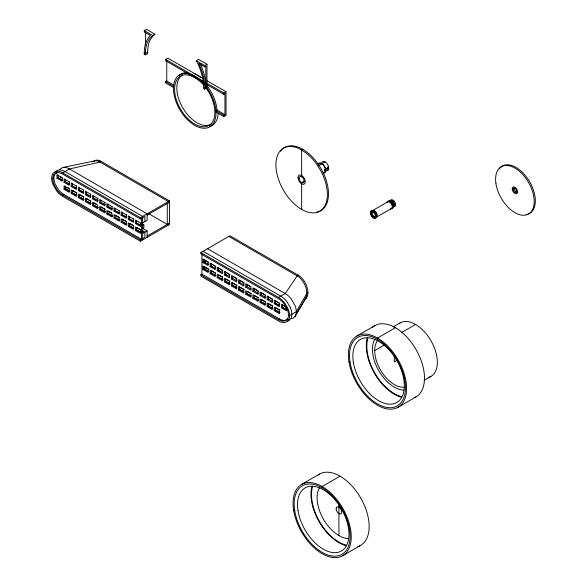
<?xml version="1.0" encoding="UTF-8"?>
<svg xmlns="http://www.w3.org/2000/svg" width="587" height="587" viewBox="0 0 587 587"><rect width="100%" height="100%" fill="white"/><g stroke="black" fill="none" stroke-linecap="round" stroke-linejoin="round"><path stroke-width="0.88" d="M58.062 178.074L58.062 174.963M58.458 175.77L58.553 175.234M393.187 207.299C396.306 205.905 393.532 200.915 391.133 200.086L389.533 200.967M294.813 316.738L305.908 297.91L294.813 316.738L293.052 318.154L291.372 318.653M200.842 252.579L278.509 297.418L285.223 293.544L297.161 275.89L298.284 275.237L229.935 235.783L200.842 252.579L200.842 253.87L278.509 298.71A15.145 8.746 60 0 1 283.484 302.987L287.439 309.701A11.901 6.868 60 0 1 287.432 319.042L285.994 320.399L284.042 321.074A15.064 8.695 60 0 1 278.509 319.636L200.842 274.804L200.842 276.117L278.509 320.957A16.619 9.597 60 0 0 284.666 322.542M318.756 163.971A5.144 2.972 60 0 1 322.49 164.345A5.144 2.972 60 0 1 325.345 169.291L324.295 170.802L325.345 170.934A5.144 2.972 60 0 1 323.173 172.739M288.437 320.128L286.838 321.757L284.658 322.527M53.821 174.823L55.259 173.385L57.768 172.673A15.145 8.746 60 0 1 62.75 174.148L140.41 218.98L144.886 216.398L144.886 221.57M59.867 169.32L62.721 167.515L94.632 160.941M287.901 319.13L284.607 320.473A15.145 8.746 60 0 1 279.625 318.99L201.957 274.158L200.842 274.804M154.865 34.237L153.662 35.242A41.149 23.759 60 0 0 147.645 52.221L147.689 53.556L145.444 54.848L144.292 54.18L144.292 52.867A42.726 24.669 60 0 1 149.384 36.423L150.345 35.433L144.292 31.933L144.292 30.641L146.53 29.35L154.931 34.2L151.424 36.533A41.149 23.759 60 0 0 145.407 53.512L145.444 54.848M325.704 171.221L328.705 168.99L327.605 168.109L324.251 170.047L325.704 171.221A5.657 3.265 60 0 1 323.312 173.202M325.345 169.291L328.705 167.354A5.144 2.972 60 0 0 325.492 162.144A5.144 2.972 60 0 0 321.779 162.57M394.266 206.675L394.853 205.523L394.266 203.704M145.407 53.512L147.645 52.221M201.532 81.476L165.637 60.747L165.637 59.456L167.875 58.164L203.256 78.592M206.962 87.779L204.724 89.07L203.564 88.402L203.601 87.111A41.149 23.759 60 0 0 197.592 63.183L196.322 60.681L198.56 59.39L206.962 64.24L206.962 87.779A30.069 17.361 60 0 1 215.811 109.769L215.994 113.078A30.069 17.361 60 0 1 194.73 125.354A30.069 17.361 60 0 1 173.466 88.527L173.649 85.431A30.069 17.361 60 0 1 187.899 73.61L189.227 73.911A30.069 17.361 60 0 1 200.233 80.265L201.561 81.505A30.069 17.361 60 0 1 204.137 84.212M173.495 87.536L165.637 82.994L165.637 81.681L166.752 81.035L173.899 85.159M196.322 60.681L204.724 65.531L206.962 64.24M204.724 66.823L205.839 66.177L205.839 87.111L204.724 87.757L204.68 89.048L204.724 87.757A42.726 24.669 60 0 0 199.631 65.436L198.663 63.33L204.724 66.823L204.724 65.531M62.75 172.849L69.464 168.975L100.047 162.078L101.162 161.432L169.511 200.893L169.511 224.432L140.41 241.235L62.75 196.396A16.619 9.597 60 0 1 56.587 190.863L52.815 184.091A13.494 7.792 60 0 1 51.663 178.228A13.567 7.829 60 0 1 53.16 173.209L54.422 172.057L56.594 171.279A16.619 9.597 60 0 1 62.75 172.864L140.41 217.689L169.511 200.893M52.793 178.859L53.909 178.213A11.901 6.868 60 0 1 54.936 174.185L57.299 172.307M62.42 178.008L56.946 174.735L56.946 178.221L58.062 177.575L62.464 180.121M69.537 182.109L64.078 178.852L64.078 182.344L65.194 181.699L69.596 184.237M206.529 83.061L223.823 93.054L226.061 91.763L226.061 115.301L223.823 116.593L215.965 112.051M206.94 84.601L223.823 94.346L224.946 93.7L224.946 114.634L223.823 115.279L215.884 110.694L217.007 110.048L224.946 114.634M64.078 189.322L69.215 192.287L69.215 188.794L64.078 185.83L64.078 189.322L65.194 188.676L69.596 191.215M76.655 186.218L71.21 182.968L71.21 186.461L72.326 185.815L76.728 188.354M53.821 174.75A11.901 6.868 60 0 0 53.821 184.083L57.218 190.122A15.064 8.695 60 0 0 62.75 195.067L63.866 194.429L141.533 239.269L141.533 218.335M71.21 193.439L76.347 196.403L76.347 192.91L71.21 189.946L71.21 193.439L72.326 192.793L76.728 195.332M83.78 190.32L78.335 187.084L78.335 190.577L79.458 189.931L83.86 192.47M78.335 197.555L83.479 200.519L83.479 197.027L78.335 194.062L78.335 197.555L79.458 196.909L83.86 199.448M90.897 194.429L85.467 191.201L85.467 194.693L86.59 194.048L90.992 196.586M85.467 201.671L90.603 204.636L90.603 201.15L85.467 198.179L85.467 201.671L86.59 201.025L90.992 203.564M98.014 198.531L92.599 195.324L92.599 198.81L93.722 198.164L98.124 200.703M92.599 205.788L97.735 208.752L97.735 205.267L92.599 202.302L92.599 205.788L93.722 205.142L98.124 207.681M105.132 202.64L99.731 199.441L99.731 202.926L100.854 202.28L105.256 204.826M99.731 209.904L104.868 212.868L104.868 209.383L99.731 206.419L99.731 209.904L100.854 209.258L105.256 211.797M112.249 206.749L106.863 203.557L106.863 207.042L107.986 206.397L112.388 208.943M106.863 214.02L112 216.985L112 213.499L106.863 210.535L106.863 214.02L107.986 213.375L112.388 215.921M119.366 210.85L113.995 207.673L113.995 211.159L115.111 210.513L119.513 213.059M113.995 218.137L119.132 221.101L119.132 217.616L113.995 214.651L113.995 218.137L115.111 217.491L119.513 220.037M126.484 214.959L121.127 211.79L121.127 215.275L122.243 214.629L126.645 217.175M121.127 222.253L126.264 225.225L126.264 221.732L121.127 218.768L121.127 222.253L122.243 221.607L126.645 224.153L121.883 221.468M133.601 219.061L128.26 215.906L128.26 219.399L129.375 218.753L133.777 221.292M147.124 215.106L169.511 202.185M128.26 226.377L133.396 229.341L133.396 225.848L128.26 222.884L128.26 226.377L129.375 225.724L133.777 228.27M140.719 223.17L135.384 220.022L135.384 223.515L136.507 222.869L140.909 225.408M142.648 222.862L147.124 220.279L147.124 213.815L69.464 168.975A16.619 9.597 60 0 0 63.301 167.398L62.721 167.515M142.392 225.856L143.881 224.99L143.881 227.58L142.392 228.438M135.384 230.493L140.528 233.457L140.528 229.965L135.384 227L135.384 230.493L136.507 229.847L140.909 232.386L136.111 229.678M142.392 232.445L143.881 231.579M142.648 233.457L147.124 230.874L147.124 237.353M62.75 195.075L140.41 239.914L144.886 237.331L144.886 232.166L142.303 230.669M147.124 236.04L169.511 223.119M302.753 149.318L301.637 149.964A36.401 21.015 60 0 0 278.554 179.497A36.401 21.015 60 0 0 322.058 209.566A36.401 21.015 60 0 0 306.656 153.434L301.637 149.964L301.637 176.775M318.609 165.681L325.139 161.917M303.985 181.236L301.637 182.586L301.637 209.405M202.97 262.528L208.106 265.493L208.106 262.007L202.97 259.043L202.97 262.528L204.085 261.883L208.488 264.429M204.085 259.263L204.085 262.338L206.323 261.046L208.701 262.418M203.828 267.914L205.318 267.056L209.045 269.206M202.97 269.506L208.106 272.471L208.106 268.985L202.97 266.021L202.97 269.506L204.085 268.861L208.488 271.399M204.085 266.241L204.085 268.927L206.323 267.635M210.102 266.645L215.238 269.609L215.238 266.124L210.102 263.159L210.102 266.645L211.217 265.999L215.62 268.545M210.102 273.623L215.238 276.587L215.238 273.102L210.102 270.137L210.102 273.623L211.217 272.977L215.62 275.523M217.227 270.761L222.363 273.733L222.363 270.24L217.227 267.276L217.227 270.761L218.349 270.115L222.752 272.662M217.227 277.739L222.363 280.703L222.363 277.218L217.227 274.254L217.227 277.739L218.349 277.093L222.752 279.639M224.359 274.877L229.495 277.849L229.495 274.356L224.359 271.392L224.359 274.877L225.481 274.232L229.884 276.778M224.359 281.855L229.495 284.827L229.495 281.334L224.359 278.37L224.359 281.855L225.481 281.21L229.884 283.756M231.491 279.001L236.627 281.965L236.627 278.473L231.491 275.508L231.491 279.001L232.613 278.355L237.016 280.894M231.491 285.979L236.627 288.943L236.627 285.451L231.491 282.486L231.491 285.979L232.613 285.326L237.016 287.872M238.623 283.117L243.759 286.082L243.759 282.589L238.623 279.625L238.623 283.117L239.745 282.472L244.148 285.011M372.657 210.542L387.721 201.847M373.435 211.379L374.557 210.733M238.623 290.095L243.759 293.06L243.759 289.567L238.623 286.603L238.623 290.095L239.745 289.45L244.148 291.988M245.755 287.234L250.891 290.198L250.891 286.705L245.755 283.741L245.755 287.234L246.87 286.588L251.273 289.127M376.458 217.124L391.522 208.429M245.755 294.212L250.891 297.176L250.891 293.683L245.755 290.719L245.755 294.212L246.87 293.566L251.273 296.105M252.887 291.35L258.023 294.314L258.023 290.829L252.887 287.857L252.887 291.35L254.002 290.704L258.405 293.243M252.887 298.328L258.023 301.292L258.023 297.807L252.887 294.835L252.887 298.328L254.002 297.682L258.405 300.221M260.019 295.466L265.155 298.431L265.155 294.945L260.019 291.981L260.019 295.466L261.134 294.821L265.537 297.36M260.019 302.444L265.155 305.409L265.155 301.923L260.019 298.952L260.019 302.444L261.134 301.799L265.537 304.337M267.151 299.583L272.287 302.547L272.287 299.062L267.151 296.097L267.151 299.583L268.266 298.937L272.669 301.476M267.151 306.561L272.287 309.525L272.287 306.04L267.151 303.075L267.151 306.561L268.266 305.915L272.669 308.454M274.276 303.699L279.412 306.663L279.412 303.178L274.276 300.214L274.276 303.699L275.398 303.053L279.801 305.6M274.276 310.677L279.412 313.641L279.412 310.156L274.276 307.192L274.276 310.677L275.398 310.031L279.801 312.577M281.408 307.815L286.544 310.78L286.544 307.295L281.408 304.33L281.408 307.815L282.53 307.17L286.933 309.716M308.028 292.642L306.913 293.287L296.296 311.704L289.582 315.586M278.509 319.644L279.625 318.998M514.909 192.419L516.024 191.773M356.911 335.984L374.822 325.646M393.129 326.952L400.107 322.923M395.389 327.685L377.485 338.024L377.485 339.315M401.589 332.506L415.537 324.457M374.689 350.622L384.764 344.804M396.951 360.381L394.273 361.93L394.273 355.597M423.99 380.405L430.968 376.377M398.059 407.253L415.963 396.915M301.571 484.451L319.475 474.12M340.049 476.152L322.146 486.491L322.146 487.782M342.72 555.72L360.623 545.389M287.491 321.126L289.075 320.465L290.675 318.836A13.494 7.792 60 0 0 291.827 314.294A13.567 7.829 60 0 0 290.33 307.551M390.612 200.343L393.187 201.825M327.605 166.972L328.705 167.354M144.292 30.641L152.693 35.491M207.189 80.867L226.061 91.763M165.637 59.456L203.381 81.248M201.561 81.505L203.102 82.385M165.637 81.681L173.576 86.267M100.047 162.078L168.388 201.539L168.388 202.831M228.82 236.429L297.161 275.89M148.416 213.529L167.273 224.41L167.273 203.476M207.556 248.705L285.223 293.544M64.988 171.558L142.648 216.398L142.648 239.936M203.08 251.287L280.747 296.127A16.619 9.597 60 0 1 286.904 301.659L290.338 307.551M142.296 224.08L143.881 224.99M59.639 178.984L61.217 179.893M66.735 183.078L68.312 183.988M73.045 186.717L75.407 188.082M78.563 189.902L82.51 192.176M87.236 194.906L88.813 195.816M94.331 198.993L95.908 199.903M101.434 203.087L103.011 203.997M108.529 207.182L110.107 208.092M115.624 211.276L117.202 212.186M122.72 215.37L124.297 216.28M129.03 219.01L132.178 220.829M136.125 223.104L139.28 224.916M56.946 178.221L62.083 181.192L62.083 177.7M64.078 182.344L69.215 185.309L69.215 181.816M71.21 186.461L76.347 189.425L76.347 185.932M78.335 190.577L83.479 193.541L83.479 190.049M85.467 194.693L90.603 197.658L90.603 194.172M92.599 198.81L97.735 201.774L97.735 198.289M99.731 202.926L104.868 205.89L104.868 202.405M106.863 207.042L112 210.007L112 206.521M113.995 211.159L119.132 214.13L119.132 210.638M121.127 215.275L126.264 218.247L126.264 214.754M128.26 219.399L133.396 222.363L133.396 218.87M135.384 223.515L140.528 226.479L140.528 222.987M142.37 228.123L147.124 230.874M69.596 188.691L67.226 187.326L64.988 188.618L69.728 191.355M72.443 190.342L76.919 192.925M79.869 194.627L83.941 196.975M86.979 198.729L91.051 201.077M94.096 202.838L96.576 204.269M101.206 206.947L105.154 209.221M108.316 211.049L111.581 212.934M115.434 215.158L119.484 217.498M122.544 219.267L126.587 221.6M129.654 223.368L133.697 225.702M136.683 227.426L140.41 229.583M211.856 270.827L215.811 273.109M218.878 274.877L222.921 277.218M225.988 278.986L230.031 281.32M232.305 282.633L237.148 285.429M239.415 286.735L244.258 289.538M247.31 291.299L251.258 293.573M254.42 295.4L258.485 297.748M261.523 299.502L265.595 301.857M268.633 303.604L272.706 305.959M275.868 307.786L279.999 310.171M72.098 192.719L76.838 195.464M79.208 196.828L83.956 199.565M86.326 200.937L91.066 203.674M93.436 205.039L98.176 207.776M100.546 209.148L105.293 211.885M107.663 213.257L112.403 215.994M114.773 217.359L119.513 220.096M129.001 225.577L133.741 228.314M204.085 268.927L208.825 271.664M211.203 273.036L215.943 275.773M218.313 277.137L223.053 279.874M230.163 283.983L225.423 281.246L225.481 279.471M232.54 285.348L236.488 287.63M238.858 289.002L243.598 291.739M246.76 293.566L250.715 295.848M253.877 297.668L258.618 300.412M260.988 301.777L265.728 304.514M268.098 305.886L272.845 308.623M275.215 309.987L279.955 312.724M211.071 263.783L215.818 266.527M218.188 267.899L222.935 270.644M225.305 272.016L230.053 274.753M232.423 276.125L237.17 278.869M239.54 280.241L244.287 282.978M246.657 284.35L250.612 286.639M253.775 288.466L258.522 291.211M260.892 292.575L265.64 295.32M268.01 296.692L272.757 299.436M275.127 300.808L279.874 303.545M282.244 304.917L286.992 307.661M204.085 262.338L205.663 263.247M211.181 266.439L212.758 267.349M218.283 270.541L219.854 271.451M225.379 274.635L226.956 275.552M275.054 303.347L278.994 305.622M282.149 307.449L286.089 309.723M200.108 63.381L200.747 64.79A42.726 24.669 60 0 1 205.839 87.111M217.007 110.048L216.926 109.123A30.069 17.361 60 0 0 206.881 85.541M144.292 52.867L144.329 54.202M338.934 503.507L338.934 535.593M282.53 305.431L282.53 307.17M275.398 301.307L275.398 303.053M275.398 308.285L275.398 310.031M268.266 297.191L268.266 298.937M268.266 304.169L268.266 305.915M261.134 293.074L261.134 294.821M261.134 300.052L261.134 301.799M254.002 288.958L254.002 290.704M254.002 295.936L254.002 297.682M246.87 284.842L246.87 286.588M246.87 291.82L246.87 293.566M239.745 280.725L239.745 282.472M239.745 287.703L239.745 289.45M232.613 276.609L232.613 278.355M232.613 283.587L232.613 285.326M225.481 272.493L225.481 274.232M223.823 93.054L223.823 94.346M223.823 115.279L223.823 116.593M218.349 268.376L218.349 270.115M218.349 275.354L218.349 277.093M211.217 264.253L211.217 265.999M211.217 271.231L211.217 272.977M201.957 254.516L201.957 274.158M194.73 76.251L194.73 77.543M168.388 223.764L168.388 225.078M166.752 61.011L166.752 81.035M145.407 32.197L145.407 44.942M140.41 217.689L140.41 218.98M140.41 239.914L140.41 241.235M136.507 221.123L136.507 222.869M136.507 228.101L136.507 229.847M129.375 217.007L129.375 218.753M129.375 223.985L129.375 225.724M122.243 212.89L122.243 214.629M122.243 219.868L122.243 221.607M115.111 208.774L115.111 210.513M115.111 215.752L115.111 217.491M107.986 204.65L107.986 206.397M107.986 211.628L107.986 213.375M100.854 200.534L100.854 202.28M100.854 207.512L100.854 209.258M93.722 196.418L93.722 198.164M93.722 203.395L93.722 205.142M86.59 192.301L86.59 194.048M86.59 199.279L86.59 201.025M79.458 188.185L79.458 189.931M79.458 195.163L79.458 196.909M72.326 184.069L72.326 185.815M72.326 191.046L72.326 192.793M65.194 179.952L65.194 181.699M65.194 186.057L65.194 188.676M282.34 149.157A36.401 21.015 60 0 1 321.544 169.562A36.401 21.015 60 0 1 317.053 212.002M280.469 151.307A36.401 21.015 60 0 1 281.356 150.169M527.779 214.174A27.303 15.761 60 0 1 526.752 214.431M499.31 168.909A27.303 15.761 60 0 1 528.271 179.541A27.303 15.761 60 0 1 528.755 213.807M516.92 192.008A2.531 1.46 60 0 1 514.608 190.144A2.531 1.46 60 0 1 514.762 187.51M374.557 216.933A3.801 2.194 60 0 1 371.872 212.281M372.231 210.938A3.801 2.194 60 0 1 376.458 212.736A3.801 2.194 60 0 1 375.9 217.293M387.339 202.222A3.801 2.194 60 0 1 391.793 204.452A3.801 2.194 60 0 1 390.355 208.51M386.752 202.618A4.175 2.414 60 0 1 391.698 203.938A4.175 2.414 60 0 1 390.37 208.884M387.985 201.906A4.175 2.414 60 0 1 392.923 203.227A4.175 2.414 60 0 1 391.602 208.172M388.455 201.576A3.801 2.194 60 0 1 388.88 201.18M389.438 201.003A3.801 2.194 60 0 1 390.084 201.07M390.781 201.363A3.801 2.194 60 0 1 392.681 203.373M393.107 204.261A3.801 2.194 60 0 1 393.378 205.164M393.378 206.763A3.801 2.194 60 0 1 392.681 207.754M390.428 200.871A3.801 2.194 60 0 1 394.919 202.075A3.801 2.194 60 0 1 393.716 206.573M327.605 168.109A3.559 2.054 60 0 1 327.23 168.939M328.705 168.99A5.144 2.972 60 0 1 326.526 170.795M318.081 164.155A5.657 3.265 60 0 1 322.175 163.685A5.657 3.265 60 0 1 325.704 169.416M404.061 387.163A27.692 15.988 60 0 1 380.427 369.92A27.692 15.988 60 0 1 377.316 340.827M401.515 397.311A39.564 22.842 60 0 1 367.249 337.965M372.312 327.502A41.149 23.759 60 0 1 415.28 348.245A41.149 23.759 60 0 1 414.576 397.619M401.369 396.607A38.771 22.387 60 0 1 367.792 338.442M403.922 390.098A30.862 17.815 60 0 1 378.842 370.837A30.862 17.815 60 0 1 374.704 339.484M399.131 323.562A30.862 17.815 60 0 1 431.46 341.619A30.862 17.815 60 0 1 428.818 377.309M346.029 545.074A38.771 22.387 60 0 1 312.453 486.917M346.176 545.778A39.564 22.842 60 0 1 311.91 486.432M318.176 474.971A41.149 23.759 60 0 1 361.291 499.045A41.149 23.759 60 0 1 357.762 546.629M348.583 538.565A30.862 17.815 60 0 1 323.503 519.304A30.862 17.815 60 0 1 319.365 487.951M295.151 316.254A13.494 7.792 60 0 0 296.303 311.712A13.494 7.792 60 0 0 295.151 305.842L291.372 299.077A16.619 9.597 60 0 0 285.223 293.551M297.169 275.714A14.125 8.152 60 0 1 306.759 293.192A14.125 8.152 60 0 1 304.484 299.641M288.437 320.253A13.567 7.829 60 0 0 288.092 308.843L284.658 302.958A16.619 9.597 60 0 0 278.509 297.433M298.291 275.068A14.125 8.152 60 0 1 307.882 292.546A14.125 8.152 60 0 1 304.22 299.788M205.92 87.925A28.484 16.443 60 0 1 204.415 126.792A28.484 16.443 60 0 1 174.588 89.686A28.484 16.443 60 0 1 203.638 85.086M218.188 113.372A30.069 17.361 60 0 1 209.911 126.462M194.194 73.566A30.069 17.361 60 0 1 201.114 77.829M178.984 75.474A30.069 17.361 60 0 1 187.715 72.781M211.21 124.18A28.484 16.443 60 0 1 182.726 107.737A28.484 16.443 60 0 1 182.726 74.843M93.443 161.586A14.125 8.152 60 0 1 101.155 161.256M92.717 161.865A14.125 8.152 60 0 1 100.039 161.902M55.053 172.395A13.567 7.829 60 0 1 55.398 171.91L56.66 170.758L58.832 169.988A16.619 9.597 60 0 1 64.988 171.573M60.791 177.516A10.331 5.965 60 0 1 60.637 176.239M63.866 194.422A15.064 8.695 60 0 1 58.333 189.476L54.936 183.438A11.901 6.868 60 0 1 53.901 178.213M495.971 183.768A27.303 15.761 60 0 0 527.632 214.453A27.303 15.761 60 0 0 521.109 172.827A27.303 15.761 60 0 0 495.971 183.768M512.224 188.801A3.801 2.194 60 0 0 516.252 193.813A3.801 2.194 60 0 0 516.252 188.442A3.801 2.194 60 0 0 512.224 188.801M513.119 189.315A2.531 1.46 60 0 0 515.804 192.653A2.531 1.46 60 0 0 515.804 189.073A2.531 1.46 60 0 0 513.119 189.315M370.749 212.927A3.801 2.194 60 0 0 374.777 217.938A3.801 2.194 60 0 0 374.777 212.567A3.801 2.194 60 0 0 370.749 212.927M371.644 213.448A2.531 1.46 60 0 0 374.33 216.786A2.531 1.46 60 0 0 374.33 213.206A2.531 1.46 60 0 0 371.644 213.448M370.36 212.707A4.351 2.509 60 0 0 374.976 218.445A4.351 2.509 60 0 0 374.976 212.289A4.351 2.509 60 0 0 370.36 212.707M298.005 177.861A5.144 2.972 60 0 0 303.655 184.34A5.144 2.972 60 0 0 303.244 176.841A5.144 2.972 60 0 0 298.005 177.861M299.121 178.419A3.559 2.054 60 0 0 303.039 182.909A3.559 2.054 60 0 0 302.753 177.714A3.559 2.054 60 0 0 299.121 178.419M348.949 361.695A41.149 23.759 60 0 0 396.673 407.95A41.149 23.759 60 0 0 386.84 345.2A41.149 23.759 60 0 0 348.949 361.695M350.05 362.076A39.564 22.842 60 0 0 395.932 406.556A39.564 22.842 60 0 0 386.481 346.22A39.564 22.842 60 0 0 350.05 362.076M353.359 362.194A36.401 21.015 60 0 0 395.579 403.115A36.401 21.015 60 0 0 386.877 347.607A36.401 21.015 60 0 0 353.359 362.194M293.61 510.169A41.149 23.759 60 0 0 341.333 556.425A41.149 23.759 60 0 0 331.501 493.674A41.149 23.759 60 0 0 293.61 510.169M298.02 510.668A36.401 21.015 60 0 0 340.24 551.582A36.401 21.015 60 0 0 331.538 496.074A36.401 21.015 60 0 0 298.02 510.668M294.711 510.551A39.564 22.842 60 0 0 340.592 555.023A39.564 22.842 60 0 0 331.141 494.687A39.564 22.842 60 0 0 294.711 510.551M336.138 508.782A3.955 2.282 60 0 0 340.335 513.999A3.955 2.282 60 0 0 340.335 508.408A3.955 2.282 60 0 0 336.138 508.782"/></g></svg>
